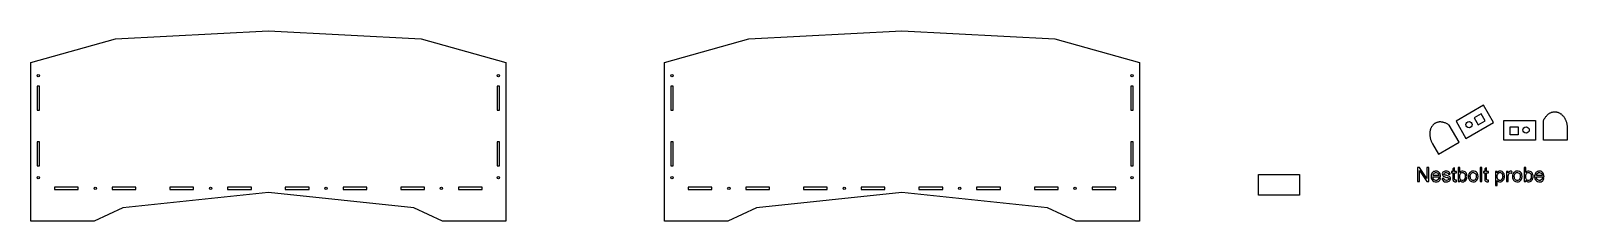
# Model space of a CAD drawing. Header units: millimetres. Extents: x -150 to 1790, y -20 to 220.
import ezdxf

# ---------------------------------------------------------------- set-up
doc = ezdxf.new("R2010")
doc.units = ezdxf.units.MM
for name, color, linetype in [('Layer_0', 7, 'CONTINUOUS'), ('Layer_1', 5, 'CONTINUOUS'), ('Layer_2', 1, 'CONTINUOUS'), ('Layer_30', 30, 'CONTINUOUS')]:
    doc.layers.add(name, color=color, linetype=linetype)

msp = doc.modelspace()

# ---------------------------------------------------------------- linework, layer by layer
at = {"layer": 'Layer_0', "color": 7}
for points in [[(343.13092, 210), (450, 180), (450, -20), (370, -20), (333.74768, -3.095253), (150, 16.000008), (-33.747696, -3.095253), (-70, -20), (-150, -20), (-150, 180), (-43.13092, 210), (150, 220)], [(343.13092, 210), (450, 180), (450, -20), (370, -20), (333.74768, -3.095253), (150, 16.000008), (-33.747696, -3.095253), (-70, -20), (-150, -20), (-150, 180), (-43.13092, 210), (150, 220)], [(1143.1309, 210), (1250, 180), (1250, -20), (1170, -20), (1133.7477, -3.095253), (950, 16.000008), (766.25232, -3.095253), (730, -20), (650, -20), (650, 180), (756.86908, 210), (950, 220)], [(1143.1309, 210), (1250, 180), (1250, -20), (1170, -20), (1133.7477, -3.095253), (950, 16.000008), (766.25232, -3.095253), (730, -20), (650, -20), (650, 180), (756.86908, 210), (950, 220)], [(-139, 120.00001), (-139, 150), (-142, 150), (-142, 120.00001)], [(-139, 120.00001), (-139, 150), (-142, 150), (-142, 120.00001)], [(442, 150), (439, 150), (439, 120.00001), (442, 120.00001)], [(442, 150), (439, 150), (439, 120.00001), (442, 120.00001)], [(661, 120.00001), (661, 150), (658, 150), (658, 120.00001)], [(661, 120.00001), (661, 150), (658, 150), (658, 120.00001)], [(1242, 150), (1239, 150), (1239, 120.00001), (1242, 120.00001)], [(1242, 150), (1239, 150), (1239, 120.00001), (1242, 120.00001)], [(1684.231, 126.10616), (1649.59, 106.10616), (1662.09, 84.455521), (1696.731, 104.45552)], [(1684.231, 126.10616), (1649.59, 106.10616), (1662.09, 84.455521), (1696.731, 104.45552)], [(1684.231, 126.10616), (1649.59, 106.10616), (1662.09, 84.455521), (1696.731, 104.45552)], [(1681.3029, 115.17795), (1672.6426, 110.17795), (1677.6426, 101.5177), (1686.3029, 106.5177)], [(1681.3029, 115.17795), (1672.6426, 110.17795), (1677.6426, 101.5177), (1686.3029, 106.5177)], [(1681.3029, 115.17795), (1672.6426, 110.17795), (1677.6426, 101.5177), (1686.3029, 106.5177)], [(1710, 107.05078), (1750, 107.05078), (1750, 82.050781), (1710, 82.050781)], [(1710, 107.05078), (1750, 107.05078), (1750, 82.050781), (1710, 82.050781)], [(1718, 99.050781), (1728, 99.050781), (1728, 89.050781), (1718, 89.050781)], [(1718, 99.050781), (1728, 99.050781), (1728, 89.050781), (1718, 89.050781)], [(-142, 50.000008), (-139, 50.000008), (-139, 80.000008), (-142, 80.000008)], [(-142, 50.000008), (-139, 50.000008), (-139, 80.000008), (-142, 80.000008)], [(442, 80.000008), (439, 80.000008), (439, 50.000008), (442, 50.000008)], [(442, 80.000008), (439, 80.000008), (439, 50.000008), (442, 50.000008)], [(658, 50.000008), (661, 50.000008), (661, 80.000008), (658, 80.000008)], [(658, 50.000008), (661, 50.000008), (661, 80.000008), (658, 80.000008)], [(1242, 80.000008), (1239, 80.000008), (1239, 50.000008), (1242, 50.000008)], [(1242, 80.000008), (1239, 80.000008), (1239, 50.000008), (1242, 50.000008)], [(-90, 20.000008), (-90, 23.000008), (-120, 23.000008), (-120, 20.000008)], [(-90, 20.000008), (-90, 23.000008), (-120, 23.000008), (-120, 20.000008)], [(-47.142853, 23.000008), (-47.142853, 20.000008), (-17.142853, 20.000008), (-17.142853, 23.000008)], [(-47.142853, 23.000008), (-47.142853, 20.000008), (-17.142853, 20.000008), (-17.142853, 23.000008)], [(25.714287, 23.000008), (25.714287, 20.000008), (55.714287, 20.000008), (55.714287, 23.000008)], [(25.714287, 23.000008), (25.714287, 20.000008), (55.714287, 20.000008), (55.714287, 23.000008)], [(98.571426, 23.000008), (98.571426, 20.000008), (128.57143, 20.000008), (128.57143, 23.000008)], [(98.571426, 23.000008), (98.571426, 20.000008), (128.57143, 20.000008), (128.57143, 23.000008)], [(171.42857, 23.000008), (171.42857, 20.000008), (201.42857, 20.000008), (201.42857, 23.000008)], [(171.42857, 23.000008), (171.42857, 20.000008), (201.42857, 20.000008), (201.42857, 23.000008)], [(244.28571, 23.000008), (244.28571, 20.000008), (274.28571, 20.000008), (274.28571, 23.000008)], [(244.28571, 23.000008), (244.28571, 20.000008), (274.28571, 20.000008), (274.28571, 23.000008)], [(317.14285, 23.000008), (317.14285, 20.000008), (347.14285, 20.000008), (347.14285, 23.000008)], [(317.14285, 23.000008), (317.14285, 20.000008), (347.14285, 20.000008), (347.14285, 23.000008)], [(390, 23.000008), (390, 20.000008), (420, 20.000008), (420, 23.000008)], [(390, 23.000008), (390, 20.000008), (420, 20.000008), (420, 23.000008)], [(710, 20.000008), (710, 23.000008), (680, 23.000008), (680, 20.000008)], [(710, 20.000008), (710, 23.000008), (680, 23.000008), (680, 20.000008)], [(752.85718, 23.000008), (752.85718, 20.000008), (782.85718, 20.000008), (782.85718, 23.000008)], [(752.85718, 23.000008), (752.85718, 20.000008), (782.85718, 20.000008), (782.85718, 23.000008)], [(825.71429, 23.000008), (825.71429, 20.000008), (855.71429, 20.000008), (855.71429, 23.000008)], [(825.71429, 23.000008), (825.71429, 20.000008), (855.71429, 20.000008), (855.71429, 23.000008)], [(898.57141, 23.000008), (898.57141, 20.000008), (928.57141, 20.000008), (928.57141, 23.000008)], [(898.57141, 23.000008), (898.57141, 20.000008), (928.57141, 20.000008), (928.57141, 23.000008)], [(971.42859, 23.000008), (971.42859, 20.000008), (1001.4286, 20.000008), (1001.4286, 23.000008)], [(971.42859, 23.000008), (971.42859, 20.000008), (1001.4286, 20.000008), (1001.4286, 23.000008)], [(1044.2858, 23.000008), (1044.2858, 20.000008), (1074.2858, 20.000008), (1074.2858, 23.000008)], [(1044.2858, 23.000008), (1044.2858, 20.000008), (1074.2858, 20.000008), (1074.2858, 23.000008)], [(1117.1428, 23.000008), (1117.1428, 20.000008), (1147.1428, 20.000008), (1147.1428, 23.000008)], [(1117.1428, 23.000008), (1117.1428, 20.000008), (1147.1428, 20.000008), (1147.1428, 23.000008)], [(1190, 23.000008), (1190, 20.000008), (1220, 20.000008), (1220, 23.000008)], [(1190, 23.000008), (1190, 20.000008), (1220, 20.000008), (1220, 23.000008)]]:
    msp.add_lwpolyline(points, close=True, dxfattribs=at)
for centre in [(-140.5, 163.5), (-140.5, 163.5), (440.5, 163.5), (440.5, 163.5), (659.5, 163.5), (659.5, 163.5), (1240.5, 163.5), (1240.5, 163.5), (-140.5, 35), (-140.5, 35), (-68.571411, 21.5), (-68.571411, 21.5), (77.142883, 21.5), (77.142883, 21.5), (222.85712, 21.5), (222.85712, 21.5), (368.57141, 21.5), (368.57141, 21.5), (440.5, 35), (440.5, 35), (659.5, 35), (659.5, 35), (731.42859, 21.5), (731.42859, 21.5), (877.14288, 21.5), (877.14288, 21.5), (1022.8571, 21.5), (1022.8571, 21.5), (1168.5714, 21.5), (1168.5714, 21.5), (1240.5, 35), (1240.5, 35)]:
    msp.add_circle(centre, 1.5, dxfattribs=at)
at = {"layer": 'Layer_1', "color": 5}
for points in [[(1760, 107.05078), (1760.476, 107.96638), (1760.9659, 108.8385), (1761.4691, 109.66759), (1761.9849, 110.4541), (1762.5126, 111.1985), (1763.0515, 111.90125), (1763.6009, 112.56279), (1764.1602, 113.18359), (1764.7286, 113.76411), (1765.3055, 114.30481), (1765.8902, 114.80614), (1766.4819, 115.26855), (1767.0801, 115.69252), (1767.684, 116.07849), (1768.293, 116.42693), (1768.9063, 116.73828), (1769.5232, 117.01302), (1770.1431, 117.25159), (1770.7653, 117.45445), (1771.3892, 117.62207), (1772.0139, 117.7549), (1772.6389, 117.85339), (1773.2634, 117.91801), (1773.8867, 117.94922), (1774.5082, 117.94746), (1775.1273, 117.91321), (1775.7431, 117.84691), (1776.355, 117.74902), (1776.9623, 117.62001), (1777.5644, 117.46033), (1778.1605, 117.27043), (1778.75, 117.05078), (1779.3322, 116.80183), (1779.9063, 116.52405), (1780.4718, 116.21788), (1781.0278, 115.88379), (1781.5738, 115.52223), (1782.1091, 115.13367), (1782.6329, 114.71855), (1783.1445, 114.27734), (1783.6434, 113.8105), (1784.1287, 113.31848), (1784.5999, 112.80174), (1785.0562, 112.26074), (1785.4969, 111.69594), (1785.9213, 111.10779), (1786.3288, 110.49675), (1786.7188, 109.86328), (1787.0903, 109.20784), (1787.4429, 108.53088), (1787.7758, 107.83287), (1788.0884, 107.11426), (1788.3799, 106.3755), (1788.6496, 105.61707), (1788.8969, 104.8394), (1789.1211, 104.04297), (1789.3215, 103.22823), (1789.4974, 102.39563), (1789.6481, 101.54564), (1789.7729, 100.67871), (1789.8713, 99.795303), (1789.9423, 98.895874), (1789.9855, 97.980881), (1790, 97.050781), (1790, 82.050781), (1760, 82.050781)], [(1760, 107.05078), (1760.476, 107.96638), (1760.9659, 108.8385), (1761.4691, 109.66759), (1761.9849, 110.4541), (1762.5126, 111.1985), (1763.0515, 111.90125), (1763.6009, 112.56279), (1764.1602, 113.18359), (1764.7286, 113.76411), (1765.3055, 114.30481), (1765.8902, 114.80614), (1766.4819, 115.26855), (1767.0801, 115.69252), (1767.684, 116.07849), (1768.293, 116.42693), (1768.9063, 116.73828), (1769.5232, 117.01302), (1770.1431, 117.25159), (1770.7653, 117.45445), (1771.3892, 117.62207), (1772.0139, 117.7549), (1772.6389, 117.85339), (1773.2634, 117.91801), (1773.8867, 117.94922), (1774.5082, 117.94746), (1775.1273, 117.91321), (1775.7431, 117.84691), (1776.355, 117.74902), (1776.9623, 117.62001), (1777.5644, 117.46033), (1778.1605, 117.27043), (1778.75, 117.05078), (1779.3322, 116.80183), (1779.9063, 116.52405), (1780.4718, 116.21788), (1781.0278, 115.88379), (1781.5738, 115.52223), (1782.1091, 115.13367), (1782.6329, 114.71855), (1783.1445, 114.27734), (1783.6434, 113.8105), (1784.1287, 113.31848), (1784.5999, 112.80174), (1785.0562, 112.26074), (1785.4969, 111.69594), (1785.9213, 111.10779), (1786.3288, 110.49675), (1786.7188, 109.86328), (1787.0903, 109.20784), (1787.4429, 108.53088), (1787.7758, 107.83287), (1788.0884, 107.11426), (1788.3799, 106.3755), (1788.6496, 105.61707), (1788.8969, 104.8394), (1789.1211, 104.04297), (1789.3215, 103.22823), (1789.4974, 102.39563), (1789.6481, 101.54564), (1789.7729, 100.67871), (1789.8713, 99.795303), (1789.9423, 98.895874), (1789.9855, 97.980881), (1790, 97.050781), (1790, 82.050781), (1760, 82.050781)], [(1640.9297, 101.10615), (1640.0597, 101.66111), (1639.1994, 102.17142), (1638.3491, 102.63783), (1637.5091, 103.06108), (1636.6799, 103.44191), (1635.8619, 103.78105), (1635.0553, 104.07925), (1634.2605, 104.33725), (1633.478, 104.55578), (1632.708, 104.73558), (1631.951, 104.87741), (1631.2073, 104.98199), (1630.4773, 105.05006), (1629.7613, 105.08237), (1629.0597, 105.07965), (1628.3729, 105.04265), (1627.7013, 104.9721), (1627.0451, 104.86875), (1626.4048, 104.73332), (1625.7808, 104.56658), (1625.1733, 104.36924), (1624.5829, 104.14206), (1624.0097, 103.88577), (1623.4543, 103.60112), (1622.9169, 103.28883), (1622.3979, 102.94966), (1621.8978, 102.58434), (1621.4168, 102.19361), (1620.9553, 101.77821), (1620.5138, 101.33889), (1620.0924, 100.87637), (1619.6918, 100.39141), (1619.3121, 99.884731), (1618.9537, 99.357086), (1618.6171, 98.809211), (1618.3026, 98.241845), (1618.0105, 97.655729), (1617.7413, 97.051602), (1617.4952, 96.430203), (1617.2727, 95.792273), (1617.0741, 95.138552), (1616.8998, 94.469778), (1616.7501, 93.786693), (1616.6255, 93.090035), (1616.5262, 92.380544), (1616.4527, 91.65896), (1616.4053, 90.926024), (1616.3844, 90.182474), (1616.3903, 89.42905), (1616.4234, 88.666493), (1616.4841, 87.895541), (1616.5727, 87.116935), (1616.6897, 86.331415), (1616.8353, 85.53972), (1617.01, 84.742589), (1617.214, 83.940764), (1617.4479, 83.134982), (1617.7118, 82.325985), (1618.0063, 81.514512), (1618.3316, 80.701303), (1618.6882, 79.887097), (1619.0764, 79.072635), (1619.4965, 78.258655), (1619.949, 77.445899), (1627.449, 64.455521), (1653.4297, 79.455521), (1640.9297, 101.10616)], [(1640.9297, 101.10615), (1640.0597, 101.66111), (1639.1994, 102.17142), (1638.3491, 102.63783), (1637.5091, 103.06108), (1636.6799, 103.44191), (1635.8619, 103.78105), (1635.0553, 104.07925), (1634.2605, 104.33725), (1633.478, 104.55578), (1632.708, 104.73558), (1631.951, 104.87741), (1631.2073, 104.98199), (1630.4773, 105.05006), (1629.7613, 105.08237), (1629.0597, 105.07965), (1628.3729, 105.04265), (1627.7013, 104.9721), (1627.0451, 104.86875), (1626.4048, 104.73332), (1625.7808, 104.56658), (1625.1733, 104.36924), (1624.5829, 104.14206), (1624.0097, 103.88577), (1623.4543, 103.60112), (1622.9169, 103.28883), (1622.3979, 102.94966), (1621.8978, 102.58434), (1621.4168, 102.19361), (1620.9553, 101.77821), (1620.5138, 101.33889), (1620.0924, 100.87637), (1619.6918, 100.39141), (1619.3121, 99.884731), (1618.9537, 99.357086), (1618.6171, 98.809211), (1618.3026, 98.241845), (1618.0105, 97.655729), (1617.7413, 97.051602), (1617.4952, 96.430203), (1617.2727, 95.792273), (1617.0741, 95.138552), (1616.8998, 94.469778), (1616.7501, 93.786693), (1616.6255, 93.090035), (1616.5262, 92.380544), (1616.4527, 91.65896), (1616.4053, 90.926024), (1616.3844, 90.182474), (1616.3903, 89.42905), (1616.4234, 88.666493), (1616.4841, 87.895541), (1616.5727, 87.116935), (1616.6897, 86.331415), (1616.8353, 85.53972), (1617.01, 84.742589), (1617.214, 83.940764), (1617.4479, 83.134982), (1617.7118, 82.325985), (1618.0063, 81.514512), (1618.3316, 80.701303), (1618.6882, 79.887097), (1619.0764, 79.072635), (1619.4965, 78.258655), (1619.949, 77.445899), (1627.449, 64.455521), (1653.4297, 79.455521), (1640.9297, 101.10616)], [(1640.9297, 101.10615), (1640.0597, 101.66111), (1639.1994, 102.17142), (1638.3491, 102.63783), (1637.5091, 103.06108), (1636.6799, 103.44191), (1635.8619, 103.78105), (1635.0553, 104.07925), (1634.2605, 104.33725), (1633.478, 104.55578), (1632.708, 104.73558), (1631.951, 104.87741), (1631.2073, 104.98199), (1630.4773, 105.05006), (1629.7613, 105.08237), (1629.0597, 105.07965), (1628.3729, 105.04265), (1627.7013, 104.9721), (1627.0451, 104.86875), (1626.4048, 104.73332), (1625.7808, 104.56658), (1625.1733, 104.36924), (1624.5829, 104.14206), (1624.0097, 103.88577), (1623.4543, 103.60112), (1622.9169, 103.28883), (1622.3979, 102.94966), (1621.8978, 102.58434), (1621.4168, 102.19361), (1620.9553, 101.77821), (1620.5138, 101.33889), (1620.0924, 100.87637), (1619.6918, 100.39141), (1619.3121, 99.884731), (1618.9537, 99.357086), (1618.6171, 98.809211), (1618.3026, 98.241845), (1618.0105, 97.655729), (1617.7413, 97.051602), (1617.4952, 96.430203), (1617.2727, 95.792273), (1617.0741, 95.138552), (1616.8998, 94.469778), (1616.7501, 93.786693), (1616.6255, 93.090035), (1616.5262, 92.380544), (1616.4527, 91.65896), (1616.4053, 90.926024), (1616.3844, 90.182474), (1616.3903, 89.42905), (1616.4234, 88.666493), (1616.4841, 87.895541), (1616.5727, 87.116935), (1616.6897, 86.331415), (1616.8353, 85.53972), (1617.01, 84.742589), (1617.214, 83.940764), (1617.4479, 83.134982), (1617.7118, 82.325985), (1618.0063, 81.514512), (1618.3316, 80.701303), (1618.6882, 79.887097), (1619.0764, 79.072635), (1619.4965, 78.258655), (1619.949, 77.445899), (1627.449, 64.455521), (1653.4297, 79.455521), (1640.9297, 101.10616)]]:
    msp.add_lwpolyline(points, close=True, dxfattribs=at)
at = {"layer": 'Layer_2', "color": 1}
for points in [[(1603.3007, 43.928078), (1612.7001, 29.865578), (1615.1293, 29.865578), (1615.1293, 47.761086), (1612.8588, 47.761086), (1612.8588, 33.710793), (1603.4594, 47.761086), (1601.0302, 47.761086), (1601.0302, 29.865578), (1603.3007, 29.865578)], [(1603.3007, 43.928078), (1612.7001, 29.865578), (1615.1293, 29.865578), (1615.1293, 47.761086), (1612.8588, 47.761086), (1612.8588, 33.710793), (1603.4594, 47.761086), (1601.0302, 47.761086), (1601.0302, 29.865578), (1603.3007, 29.865578)], [(1682.1342, 47.761086), (1679.9364, 47.761086), (1679.9364, 29.865578), (1682.1342, 29.865578)], [(1682.1342, 47.761086), (1679.9364, 47.761086), (1679.9364, 29.865578), (1682.1342, 29.865578)]]:
    msp.add_lwpolyline(points, close=True, dxfattribs=at)
for points in [[(1624.8246, 29.589699, 0.035441769), (1625.8529, 29.726906, 0.25168717), (1629.6473, 32.820656, 0.036568265), (1629.973, 33.759621), (1627.7025, 34.040382), (1627.5721, 33.704445, -0.13625396), (1626.3475, 32.014015, -0.18614412), (1623.8871, 31.396828, -0.2690805), (1620.8954, 33.506691, -0.095871012), (1620.3661, 35.785988), (1630.0341, 35.785988, 0.10311368), (1629.5253, 39.527687, 0.32202379), (1624.1503, 43.122414, 0.17219772), (1620.4471, 41.929543, 0.17553907), (1618.3329, 38.485207, 0.12939771), (1618.5126, 33.428566, 0.29921442), (1623.2474, 29.634132, 0.046175791)], [(1624.8246, 29.589699, 0.035441769), (1625.8529, 29.726906, 0.25168717), (1629.6473, 32.820656, 0.036568265), (1629.973, 33.759621), (1627.7025, 34.040382), (1627.5721, 33.704445, -0.13625396), (1626.3475, 32.014015, -0.18614412), (1623.8871, 31.396828, -0.2690805), (1620.8954, 33.506691, -0.095871012), (1620.3661, 35.785988), (1630.0341, 35.785988, 0.10311368), (1629.5253, 39.527687, 0.32202379), (1624.1503, 43.122414, 0.17219772), (1620.4471, 41.929543, 0.17553907), (1618.3329, 38.485207, 0.12939771), (1618.5126, 33.428566, 0.29921442), (1623.2474, 29.634132, 0.046175791)], [(1620.4882, 37.592628, -0.13458285), (1621.1718, 39.753273, -0.28318187), (1624.5834, 41.295753, -0.32329678), (1627.5419, 38.704445, -0.040657747), (1627.7269, 37.592628)], [(1620.4882, 37.592628, -0.13458285), (1621.1718, 39.753273, -0.28318187), (1624.5834, 41.295753, -0.32329678), (1627.5419, 38.704445, -0.040657747), (1627.7269, 37.592628)], [(1637.7719, 29.58091, 0.064458777), (1639.5052, 29.871437, 0.15578001), (1641.8099, 31.369484, 0.29504353), (1642.2177, 35.35923, 0.17871594), (1640.3959, 36.810402, 0.024274302), (1637.0126, 37.831886), (1636.3671, 38.012062, -0.055903952), (1635.1864, 38.411964, -0.23978464), (1634.3602, 39.434914, -0.26190136), (1634.8387, 40.687355, -0.15633544), (1636.1376, 41.245461, -0.10151563), (1638.288, 41.175636, -0.31314118), (1639.9828, 39.19175), (1642.1312, 39.484718, 0.11692195), (1641.3744, 41.492531, 0.14549101), (1639.6718, 42.682961, 0.16884858), (1634.6747, 42.721535, 0.28784973), (1632.244, 39.812355, 0.35480014), (1634.3744, 36.300636, 0.033424667), (1637.8959, 35.24839), (1638.2816, 35.142921, -0.061641949), (1639.7142, 34.614113, -0.33542826), (1640.3158, 33.040382, -0.24367872), (1638.9696, 31.619972, -0.16270154), (1635.766, 31.651222, -0.2363264), (1634.1586, 33.462257, -0.038289009), (1634.0258, 34.077003), (1631.8529, 33.735207, 0.10641069), (1632.6854, 31.552101, 0.18677452), (1635.1688, 29.834816, 0.072510602)], [(1637.7719, 29.58091, 0.064458777), (1639.5052, 29.871437, 0.15578001), (1641.8099, 31.369484, 0.29504353), (1642.2177, 35.35923, 0.17871594), (1640.3959, 36.810402, 0.024274302), (1637.0126, 37.831886), (1636.3671, 38.012062, -0.055903952), (1635.1864, 38.411964, -0.23978464), (1634.3602, 39.434914, -0.26190136), (1634.8387, 40.687355, -0.15633544), (1636.1376, 41.245461, -0.10151563), (1638.288, 41.175636, -0.31314118), (1639.9828, 39.19175), (1642.1312, 39.484718, 0.11692195), (1641.3744, 41.492531, 0.14549101), (1639.6718, 42.682961, 0.16884858), (1634.6747, 42.721535, 0.28784973), (1632.244, 39.812355, 0.35480014), (1634.3744, 36.300636, 0.033424667), (1637.8959, 35.24839), (1638.2816, 35.142921, -0.061641949), (1639.7142, 34.614113, -0.33542826), (1640.3158, 33.040382, -0.24367872), (1638.9696, 31.619972, -0.16270154), (1635.766, 31.651222, -0.2363264), (1634.1586, 33.462257, -0.038289009), (1634.0258, 34.077003), (1631.8529, 33.735207, 0.10641069), (1632.6854, 31.552101, 0.18677452), (1635.1688, 29.834816, 0.072510602)], [(1649.0648, 29.706886, 0.035322966), (1650.3466, 29.889992), (1650.0292, 31.83091), (1649.745, 31.793312, -0.10930542), (1648.4598, 31.834816, -0.31624354), (1647.849, 32.767921, -0.023252451), (1647.8197, 33.539894), (1647.8197, 41.120461), (1650.0292, 41.120461), (1650.0292, 42.829445), (1647.8197, 42.829445), (1647.8197, 47.358253), (1645.6346, 46.039894), (1645.6346, 42.829445), (1644.0233, 42.829445), (1644.0233, 41.120461), (1645.6346, 41.120461), (1645.6346, 33.661964, 0.047226592), (1645.786, 31.461281, 0.18645943), (1646.5258, 30.277199, 0.14736101), (1648.1219, 29.718117, 0.036872306)], [(1649.0648, 29.706886, 0.035322966), (1650.3466, 29.889992), (1650.0292, 31.83091), (1649.745, 31.793312, -0.10930542), (1648.4598, 31.834816, -0.31624354), (1647.849, 32.767921, -0.023252451), (1647.8197, 33.539894), (1647.8197, 41.120461), (1650.0292, 41.120461), (1650.0292, 42.829445), (1647.8197, 42.829445), (1647.8197, 47.358253), (1645.6346, 46.039894), (1645.6346, 42.829445), (1644.0233, 42.829445), (1644.0233, 41.120461), (1645.6346, 41.120461), (1645.6346, 33.661964, 0.047226592), (1645.786, 31.461281, 0.18645943), (1646.5258, 30.277199, 0.14736101), (1648.1219, 29.718117, 0.036872306)], [(1658.3719, 29.600929, 0.11119177), (1660.4315, 30.283058, 0.20908732), (1663.1766, 34.256203, 0.10484678), (1663.1888, 38.552589, 0.084274427), (1662.2635, 40.826515, 0.17979055), (1659.6376, 42.851418, 0.13124267), (1656.8827, 43.013527, 0.14849213), (1654.723, 41.785988), (1654.3627, 41.376808), (1654.3627, 47.761086), (1652.1654, 47.761086), (1652.1654, 29.865578), (1654.204, 29.865578), (1654.204, 31.489113), (1654.3715, 31.257179, 0.24636091), (1657.8051, 29.572609)], [(1658.3719, 29.600929, 0.11119177), (1660.4315, 30.283058, 0.20908732), (1663.1766, 34.256203, 0.10484678), (1663.1888, 38.552589, 0.084274427), (1662.2635, 40.826515, 0.17979055), (1659.6376, 42.851418, 0.13124267), (1656.8827, 43.013527, 0.14849213), (1654.723, 41.785988), (1654.3627, 41.376808), (1654.3627, 47.761086), (1652.1654, 47.761086), (1652.1654, 29.865578), (1654.204, 29.865578), (1654.204, 31.489113), (1654.3715, 31.257179, 0.24636091), (1657.8051, 29.572609)], [(1657.1913, 31.405617, -0.17607966), (1655.3793, 32.333839, -0.15721387), (1654.3383, 34.436867, -0.085850881), (1654.3275, 38.064308, -0.12765886), (1655.2294, 40.064308, -0.16549448), (1657.0238, 41.237648, -0.26581889), (1659.8969, 40.39048, -0.1366385), (1660.9105, 38.566261, -0.11906196), (1660.8998, 34.188332, -0.18505251), (1659.2699, 31.868019, -0.18211347)], [(1657.1913, 31.405617, -0.17607966), (1655.3793, 32.333839, -0.15721387), (1654.3383, 34.436867, -0.085850881), (1654.3275, 38.064308, -0.12765886), (1655.2294, 40.064308, -0.16549448), (1657.0238, 41.237648, -0.26581889), (1659.8969, 40.39048, -0.1366385), (1660.9105, 38.566261, -0.11906196), (1660.8998, 34.188332, -0.18505251), (1659.2699, 31.868019, -0.18211347)], [(1671.7631, 29.584816, 0.20281548), (1675.9999, 31.608253, 0.13365125), (1677.222, 34.295265, 0.090359045), (1677.244, 38.330421, 0.24506752), (1674.0414, 42.568214, 0.12857813), (1670.7533, 43.099953, 0.19523386), (1666.7968, 41.219582, 0.14508999), (1665.389, 38.031105, 0.11350353), (1665.6835, 33.448097, 0.31096763), (1670.6786, 29.599953, 0.03505354)], [(1671.7631, 29.584816, 0.20281548), (1675.9999, 31.608253, 0.13365125), (1677.222, 34.295265, 0.090359045), (1677.244, 38.330421, 0.24506752), (1674.0414, 42.568214, 0.12857813), (1670.7533, 43.099953, 0.19523386), (1666.7968, 41.219582, 0.14508999), (1665.389, 38.031105, 0.11350353), (1665.6835, 33.448097, 0.31096763), (1670.6786, 29.599953, 0.03505354)], [(1670.9398, 31.398781, -0.28577276), (1667.9467, 33.723488, -0.092085837), (1667.5219, 36.347511, -0.070434494), (1667.7938, 38.523293, -0.19527734), (1669.5023, 40.822121, -0.2967384), (1673.4794, 40.606789, -0.16417398), (1674.8783, 38.534035, -0.084075115), (1675.1346, 35.803566, -0.078918257), (1674.7269, 33.742043, -0.25576167), (1672.1263, 31.456886, -0.073997508)], [(1670.9398, 31.398781, -0.28577276), (1667.9467, 33.723488, -0.092085837), (1667.5219, 36.347511, -0.070434494), (1667.7938, 38.523293, -0.19527734), (1669.5023, 40.822121, -0.2967384), (1673.4794, 40.606789, -0.16417398), (1674.8783, 38.534035, -0.084075115), (1675.1346, 35.803566, -0.078918257), (1674.7269, 33.742043, -0.25576167), (1672.1263, 31.456886, -0.073997508)], [(1689.3729, 29.706886, 0.035320315), (1690.6547, 29.889992), (1690.3373, 31.83091), (1690.0526, 31.793312, -0.10928461), (1688.7675, 31.834816, -0.31614419), (1688.1566, 32.767921, -0.023867184), (1688.1278, 33.539894), (1688.1278, 41.120461), (1690.3373, 41.120461), (1690.3373, 42.829445), (1688.1278, 42.829445), (1688.1278, 47.358253), (1685.9427, 46.039894), (1685.9427, 42.829445), (1684.3314, 42.829445), (1684.3314, 41.120461), (1685.9427, 41.120461), (1685.9427, 33.661964, 0.047441201), (1686.0936, 31.461281, 0.18637965), (1686.8334, 30.277199, 0.14733621), (1688.4296, 29.718117, 0.036859007)], [(1689.3729, 29.706886, 0.035320315), (1690.6547, 29.889992), (1690.3373, 31.83091), (1690.0526, 31.793312, -0.10928461), (1688.7675, 31.834816, -0.31614419), (1688.1566, 32.767921, -0.023867184), (1688.1278, 33.539894), (1688.1278, 41.120461), (1690.3373, 41.120461), (1690.3373, 42.829445), (1688.1278, 42.829445), (1688.1278, 47.358253), (1685.9427, 46.039894), (1685.9427, 42.829445), (1684.3314, 42.829445), (1684.3314, 41.120461), (1685.9427, 41.120461), (1685.9427, 33.661964, 0.047441201), (1686.0936, 31.461281, 0.18637965), (1686.8334, 30.277199, 0.14733621), (1688.4296, 29.718117, 0.036859007)], [(1701.6288, 31.208351), (1701.9286, 30.869484, 0.15733387), (1704.2421, 29.638039, 0.31986878), (1709.7836, 32.475929, 0.12139988), (1710.6864, 36.445168, 0.12936477), (1709.6766, 40.591164, 0.2757173), (1705.1932, 43.122414, 0.16626039), (1702.598, 42.349953, 0.079670107), (1701.4335, 41.144875), (1701.4335, 42.829445), (1699.4315, 42.829445), (1699.4315, 24.897316), (1701.6288, 24.897316)], [(1701.6288, 31.208351), (1701.9286, 30.869484, 0.15733387), (1704.2421, 29.638039, 0.31986878), (1709.7836, 32.475929, 0.12139988), (1710.6864, 36.445168, 0.12936477), (1709.6766, 40.591164, 0.2757173), (1705.1932, 43.122414, 0.16626039), (1702.598, 42.349953, 0.079670107), (1701.4335, 41.144875), (1701.4335, 42.829445), (1699.4315, 42.829445), (1699.4315, 24.897316), (1701.6288, 24.897316)], [(1704.5345, 31.397804, -0.086758674), (1703.5541, 31.678078, -0.19059211), (1701.8168, 33.656593, -0.087243624), (1701.4213, 36.274269, -0.092821547), (1701.8431, 38.937355, -0.20529573), (1703.9779, 41.216652, -0.30333467), (1707.1595, 40.457375, -0.13349661), (1708.1854, 38.623878, -0.11827091), (1708.1791, 34.197609, -0.19116832), (1706.5546, 31.863136, -0.17367064)], [(1704.5345, 31.397804, -0.086758674), (1703.5541, 31.678078, -0.19059211), (1701.8168, 33.656593, -0.087243624), (1701.4213, 36.274269, -0.092821547), (1701.8431, 38.937355, -0.20529573), (1703.9779, 41.216652, -0.30333467), (1707.1595, 40.457375, -0.13349661), (1708.1854, 38.623878, -0.11827091), (1708.1791, 34.197609, -0.19116832), (1706.5546, 31.863136, -0.17367064)], [(1715.5082, 36.652687), (1715.5306, 37.334816, -0.082272251), (1716.017, 39.579933, -0.34302102), (1718.389, 40.822121, -0.096262218), (1719.5975, 40.375832), (1720.3544, 42.414406, 0.14029464), (1718.0961, 43.122414, 0.24732759), (1716.016, 42.008644, 0.037501439), (1715.2885, 40.864113), (1715.2885, 42.829445), (1713.3109, 42.829445), (1713.3109, 29.865578), (1715.5082, 29.865578)], [(1715.5082, 36.652687), (1715.5306, 37.334816, -0.082272251), (1716.017, 39.579933, -0.34302102), (1718.389, 40.822121, -0.096262218), (1719.5975, 40.375832), (1720.3544, 42.414406, 0.14029464), (1718.0961, 43.122414, 0.24732759), (1716.016, 42.008644, 0.037501439), (1715.2885, 40.864113), (1715.2885, 42.829445), (1713.3109, 42.829445), (1713.3109, 29.865578), (1715.5082, 29.865578)], [(1727.3417, 29.584816, 0.20280051), (1731.5785, 31.608253, 0.13365084), (1732.8007, 34.295265, 0.090376518), (1732.8226, 38.330421, 0.24506834), (1729.62, 42.568214, 0.12856532), (1726.3319, 43.099953, 0.19521696), (1722.3754, 41.219582, 0.14507209), (1720.9677, 38.031105, 0.11349177), (1721.2621, 33.448097, 0.31096749), (1726.2572, 29.599953, 0.035053681)], [(1727.3417, 29.584816, 0.20280051), (1731.5785, 31.608253, 0.13365084), (1732.8007, 34.295265, 0.090376518), (1732.8226, 38.330421, 0.24506834), (1729.62, 42.568214, 0.12856532), (1726.3319, 43.099953, 0.19521696), (1722.3754, 41.219582, 0.14507209), (1720.9677, 38.031105, 0.11349177), (1721.2621, 33.448097, 0.31096749), (1726.2572, 29.599953, 0.035053681)], [(1726.5184, 31.398781), (1726.1327, 31.456886, -0.25356907), (1723.5253, 33.723488, -0.092297609), (1723.101, 36.347511, -0.070660591), (1723.3724, 38.523293, -0.19510062), (1725.0809, 40.822121, -0.29673833), (1729.058, 40.606789, -0.16417372), (1730.4569, 38.534035, -0.08411938), (1730.7133, 35.803566, -0.078917652), (1730.3055, 33.742043, -0.25577767), (1727.705, 31.456886, -0.073998461)], [(1726.5184, 31.398781), (1726.1327, 31.456886, -0.25356907), (1723.5253, 33.723488, -0.092297609), (1723.101, 36.347511, -0.070660591), (1723.3724, 38.523293, -0.19510062), (1725.0809, 40.822121, -0.29673833), (1729.058, 40.606789, -0.16417372), (1730.4569, 38.534035, -0.08411938), (1730.7133, 35.803566, -0.078917652), (1730.3055, 33.742043, -0.25577767), (1727.705, 31.456886, -0.073998461)], [(1741.7582, 29.600929, 0.16574), (1744.7245, 30.965187, 0.15794512), (1746.5629, 34.256203, 0.10486401), (1746.5751, 38.552589, 0.084330923), (1745.6498, 40.826515, 0.17979066), (1743.0238, 42.851418, 0.13124073), (1740.2689, 43.013527, 0.14849233), (1738.1093, 41.785988), (1737.7494, 41.376808), (1737.7494, 47.761086), (1735.5521, 47.761086), (1735.5521, 29.865578), (1737.5907, 29.865578), (1737.5907, 31.489113), (1737.7577, 31.257179, 0.24638725), (1741.1918, 29.572609)], [(1741.7582, 29.600929, 0.16574), (1744.7245, 30.965187, 0.15794512), (1746.5629, 34.256203, 0.10486401), (1746.5751, 38.552589, 0.084330923), (1745.6498, 40.826515, 0.17979066), (1743.0238, 42.851418, 0.13124073), (1740.2689, 43.013527, 0.14849233), (1738.1093, 41.785988), (1737.7494, 41.376808), (1737.7494, 47.761086), (1735.5521, 47.761086), (1735.5521, 29.865578), (1737.5907, 29.865578), (1737.5907, 31.489113), (1737.7577, 31.257179, 0.24638725), (1741.1918, 29.572609)], [(1740.5775, 31.405617), (1740.1693, 31.485207, -0.1688016), (1738.4716, 32.678566, -0.12511763), (1737.7245, 34.436867, -0.085666914), (1737.7137, 38.064308, -0.1279072), (1738.6161, 40.064308, -0.16563085), (1740.41, 41.237648, -0.26581674), (1743.2831, 40.39048, -0.13663706), (1744.2968, 38.566261, -0.11920973), (1744.286, 34.188332, -0.18512625), (1742.6566, 31.868019, -0.18212352)], [(1740.5775, 31.405617), (1740.1693, 31.485207, -0.1688016), (1738.4716, 32.678566, -0.12511763), (1737.7245, 34.436867, -0.085666914), (1737.7137, 38.064308, -0.1279072), (1738.6161, 40.064308, -0.16563085), (1740.41, 41.237648, -0.26581674), (1743.2831, 40.39048, -0.13663706), (1744.2968, 38.566261, -0.11920973), (1744.286, 34.188332, -0.18512625), (1742.6566, 31.868019, -0.18212352)], [(1755.4642, 29.589699, 0.12444573), (1758.2474, 30.413918, 0.17530795), (1760.4642, 33.276222), (1760.6132, 33.759621), (1758.3427, 34.040382), (1758.2118, 33.704445, -0.13603473), (1756.9877, 32.014015, -0.18604494), (1754.5267, 31.396828, -0.26919081), (1751.5355, 33.506691, -0.096325176), (1751.0062, 35.785988), (1760.6742, 35.785988, 0.10298365), (1760.1649, 39.527687, 0.32200615), (1754.7904, 43.122414, 0.1722146), (1751.0868, 41.929543, 0.1755312), (1748.9725, 38.485207, 0.12938715), (1749.1522, 33.428566, 0.29916209), (1753.8871, 29.634132, 0.046176357)], [(1755.4642, 29.589699, 0.12444573), (1758.2474, 30.413918, 0.17530795), (1760.4642, 33.276222), (1760.6132, 33.759621), (1758.3427, 34.040382), (1758.2118, 33.704445, -0.13603473), (1756.9877, 32.014015, -0.18604494), (1754.5267, 31.396828, -0.26919081), (1751.5355, 33.506691, -0.096325176), (1751.0062, 35.785988), (1760.6742, 35.785988, 0.10298365), (1760.1649, 39.527687, 0.32200615), (1754.7904, 43.122414, 0.1722146), (1751.0868, 41.929543, 0.1755312), (1748.9725, 38.485207, 0.12938715), (1749.1522, 33.428566, 0.29916209), (1753.8871, 29.634132, 0.046176357)], [(1751.1283, 37.592628), (1751.1698, 38.006203, -0.22189631), (1752.8153, 40.745949, -0.31032165), (1756.973, 40.601418, -0.17348252), (1758.1815, 38.704445, -0.040091528), (1758.3671, 37.592628)], [(1751.1283, 37.592628), (1751.1698, 38.006203, -0.22189631), (1752.8153, 40.745949, -0.31032165), (1756.973, 40.601418, -0.17348252), (1758.1815, 38.704445, -0.040091528), (1758.3671, 37.592628)]]:
    msp.add_lwpolyline(points, format="xyb", close=True, dxfattribs=at)
for centre in [(1665.9823, 101.71385), (1665.9823, 101.71385), (1665.9823, 101.71385), (1738, 95.050781), (1738, 95.050781)]:
    msp.add_circle(centre, 4, dxfattribs=at)
at = {"layer": 'Layer_30', "color": 30}
msp.add_lwpolyline([(1452, 13), (1400, 13), (1400, 39), (1452, 39)], close=True, dxfattribs=at)

doc.saveas('drawing.dxf')
